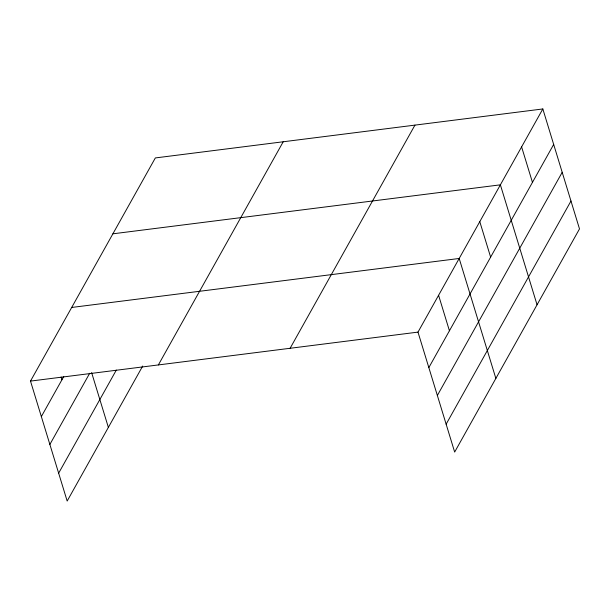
<?xml version="1.0" encoding="UTF-8"?>
<svg xmlns="http://www.w3.org/2000/svg" width="610" height="610" viewBox="0 0 610 610"><rect width="100%" height="100%" fill="white"/><g stroke="black" fill="none" stroke-linecap="round" stroke-linejoin="round"><path stroke-width="0.91" d="M142.702 366.031L67.169 501.046L30.5 381.097L155.337 157.937L542.831 108.954L579.5 228.902L454.663 452.063L417.987 332.114L542.831 108.954M41.35 416.577L63.775 376.484M49.867 444.454L89.693 373.267M58.651 473.169L116.327 370.072M158.371 364.933L283.208 141.772M290.116 348.279L414.952 125.119M428.838 367.594L553.674 144.433M437.362 395.471L562.199 172.31M446.139 424.186L570.975 201.025M112.896 233.813L500.383 184.83L537.052 304.779M71.698 307.455L459.185 258.472L495.861 378.421M30.5 381.097L417.987 332.114M521.603 146.888L532.454 182.367M479.788 221.651L490.631 257.13M438.59 295.293L449.433 330.772M91.614 372.603L108.367 427.404M61.114 377.026L61.945 379.755"/></g></svg>
